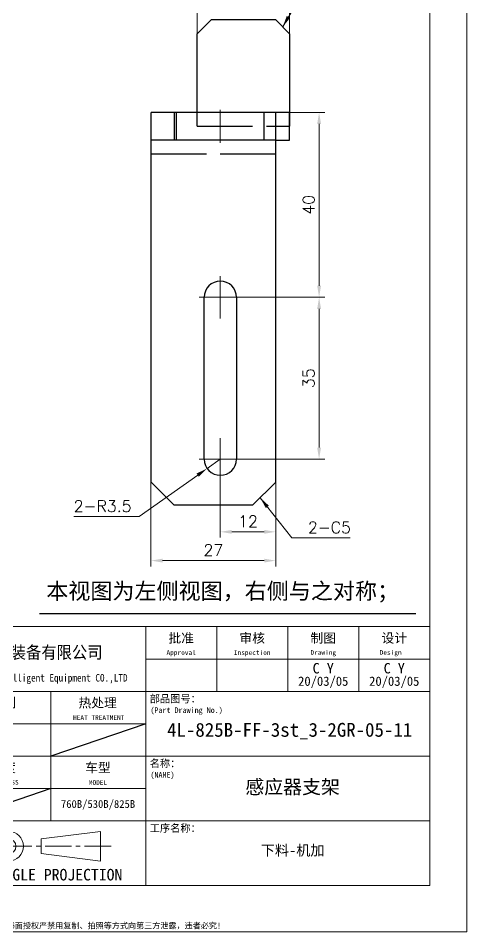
# Model space of a CAD drawing. Header units: millimetres. Extents: x -162325 to -83245, y 277409 to 326486.
# Drawn here: x -157624.8 to -157527.7, y 298313.2 to 298510.8 of the extents above; entities that cross this region are included whole.
import ezdxf
from ezdxf.enums import TextEntityAlignment as Align

# ---------------------------------------------------------------- set-up
doc = ezdxf.new("R2010")
doc.units = ezdxf.units.MM
for name, pattern in [('CENTER2', [28.575, 19.05, -3.175, 3.175, -3.175]), ('DASHDOT', [18.5, 12, -3, 0.5, -3]), ('DASHED', [15, 12, -3]), ('DASHED2', [9.525, 6.35, -3.175])]:
    doc.linetypes.add(name, pattern=pattern)
for name, color, linetype, lineweight in [('A4', 3, 'Continuous', 20), ('中心线', 2, 'CENTER2', 13), ('图框', 7, 'Continuous', 20), ('尺寸线', 3, 'Continuous', 13), ('文字', 1, 'Continuous', 13), ('细实线', 4, 'Continuous', 25), ('虚线', 2, 'DASHED2', 25)]:
    doc.layers.add(name, color=color, linetype=linetype, lineweight=lineweight)
doc.layers.add('Dim', color=3, linetype='Continuous')
doc.layers.add('MARK', color=7, linetype='Continuous')
doc.styles.add('CH-1', font='')
doc.styles.get("Standard").update_dxf_attribs({"font": 'txt', "bigfont": 'gbcbig.shx'})
doc.styles.get('CH-1').set_extended_font_data('SimSun')
doc.dimstyles.new('副本01', dxfattribs={"dimtxt": 2.5, "dimasz": 2.5, "dimexe": 1.25, "dimexo": 0, "dimgap": 1, "dimtad": 1, "dimdsep": 46, "dimtxsty": 'Standard', "dimcen": 1, "dimclrd": 3, "dimclre": 3, "dimclrt": 1, "dimadec": 1, "dimazin": 2, "dimtfac": 1, "dimtmove": 0, "dimatfit": 3, "dimfxl": 0, "dimtolj": 1, "dimlwd": -1, "dimlwe": -1, "dimarcsym": 0})
doc.dimstyles.new('副本01$0', dxfattribs={"dimtxt": 2.5, "dimasz": 2.5, "dimexe": 1.25, "dimexo": 0, "dimgap": 1, "dimtad": 1, "dimdsep": 46, "dimtxsty": 'Standard', "dimcen": 1, "dimclrd": 3, "dimclre": 3, "dimclrt": 1, "dimadec": 1, "dimazin": 2, "dimtfac": 1, "dimtmove": 0, "dimatfit": 3, "dimfxl": 0, "dimtolj": 1, "dimlwd": -1, "dimlwe": -1, "dimarcsym": 0})
doc.dimstyles.new('副本01$4', dxfattribs={"dimtxt": 2.5, "dimasz": 2.5, "dimexe": 1.25, "dimexo": 0, "dimgap": 1, "dimtad": 1, "dimtih": 1, "dimtoh": 1, "dimdsep": 46, "dimtxsty": 'Standard', "dimcen": 1, "dimclrd": 3, "dimclre": 3, "dimclrt": 1, "dimadec": 1, "dimazin": 2, "dimtfac": 1, "dimtmove": 0, "dimatfit": 3, "dimfxl": 0, "dimtolj": 1, "dimlwd": -1, "dimlwe": -1, "dimarcsym": 0})

# ---------------------------------------------------------------- blocks, each defined once
blk = doc.blocks.new('A$C34C2392C')
at = {"linetype": 'CENTER2', "ltscale": 0.3}
for p, q in [((-5.53, 4.13), (-5.53, -4.13)), ((16.64, 0), (-11.88, 0))]:
    blk.add_line(p, q, dxfattribs=at)
for p, q in [((1.54, 1.6), (14.34, 3.2)), ((14.34, 3.2), (14.34, -3.2)), ((1.54, -1.6), (1.54, 1.6)), ((14.34, -3.2), (1.54, -1.6))]:
    blk.add_line(p, q)
for radius in [3.2, 1.6]:
    blk.add_arc((-5.53, 0), radius, 0, 359.9894)
blk = doc.blocks.new('A$C67844AE1')
for p, q in [((-492, 112), (0, 112)), ((-246, 112), (-246, -112)), ((-184.5, 112), (-184.5, 56)), ((-123, 112), (-123, 56)), ((-61.5, 112), (-61.5, 56)), ((0, -112), (0, 112)), ((-246, 84), (0, 84)), ((-492, 68), (-492, -112)), ((-492, 68), (-492, -112)), ((-492, -112), (-492, 68)), ((-492, 68), (-492, -112)), ((-492, 68), (-492, -112)), ((-492, 68), (-492, -112)), ((-492, 68), (-492, -112)), ((-492, 68), (-492, -112)), ((-492, 68), (-492, -112)), ((-492, -112), (-492, 68)), ((-492, 68), (-492, -112)), ((-492, 68), (-492, -112)), ((-492, 68), (-492, -112)), ((-492, 68), (-492, -112)), ((-492, 56), (0, 56)), ((-410, 56), (-410, -112)), ((-328, 56), (-328, -56)), ((-492, 28), (-246, 28)), ((-492, 0), (0, 0)), ((-492, -28), (-246, -28)), ((-492, -56), (0, -56)), ((-492, -84), (-410, -84)), ((-492, -112), (0, -112))]:
    blk.add_line(p, q)
at = {"color": 4, "ltscale": 0.5}
for p, q in [((-468.38, 96.54), (-477.68, 84.12)), ((-467.07, 97.19), (-459.37, 97.19)), ((-451.05, 97.21), (-453.64, 97.21)), ((-452.68, 83.09), (-442.89, 96.32)), ((-447.54, 97.19), (-443.33, 97.19)), ((-482.7, 88.42), (-486.55, 83.35)), ((-478.69, 93.94), (-480.4, 91.69)), ((-473.82, 90.78), (-475.13, 88.89)), ((-469.23, 85.85), (-470.11, 87.32)), ((-467.8, 87.76), (-469.94, 87.76)), ((-467.8, 87.76), (-467.42, 87.1)), ((-486.98, 83.13), (-490.13, 83.13)), ((-477.02, 82.81), (-465.96, 82.81)), ((-469.28, 85.77), (-472.57, 85.77)), ((-463.75, 82.81), (-461.35, 82.81))]:
    blk.add_line(p, q, dxfattribs=at)
for centre, radius, start, end in [((-479.96, 96.37), 1.09, 90, 143.21463), ((-469.22, 97.24), 0.219, 322.84702, 90), ((-467.07, 95.55), 1.64, 90, 143.17909), ((-459.37, 95.55), 1.64, 323.50405, 90), ((-453.64, 96.66), 0.547, 90, 142.76053), ((-443.33, 96.64), 0.547, 323.51537, 90), ((-482.27, 88.08), 0.547, 90, 142.7804), ((-480.35, 91.65), 0.0547, 142.95764, 270), ((-478.65, 93.91), 0.0547, 90, 142.95764), ((-471.7, 94.51), 0.547, 270, 322.84702), ((-467.37, 87.13), 0.0547, 209.84044, 323.81172), ((-466.36, 94.15), 0.0547, 90, 143.28021), ((-462.24, 94.15), 0.0547, 323.81172, 90), ((-454.06, 91.84), 0.137, 354.5829, 143.44023), ((-450.47, 90.95), 0.137, 323.3038, 127.26931), ((-490.13, 83.68), 0.547, 143.21463, 270), ((-486.98, 83.68), 0.547, 270, 322.7804), ((-477.02, 83.63), 0.821, 143.17909, 270), ((-472.57, 85.82), 0.0547, 143.28021, 270), ((-469.28, 85.82), 0.0547, 270, 30.87346), ((-463.75, 83.36), 0.547, 142.76053, 270), ((-461.35, 83.63), 0.821, 270, 323.34145), ((-455.78, 83.14), 0.274, 143.38703, 270), ((-453.12, 83.41), 0.547, 270, 323.51537)]:
    blk.add_arc(centre, radius, start, end, dxfattribs=at)
at = {"color": 3, "ltscale": 0.5}
for points, knots in [([(-488.04, 87.39), (-488.26, 88.17), (-488.62, 89.51), (-488.76, 91.4), (-488.68, 92.96), (-488.48, 94.48), (-488, 95.94), (-487.33, 97.33), (-486.52, 98.55), (-485.58, 99.92), (-484.11, 101.17), (-482.08, 102.53), (-479.62, 103.66), (-476.63, 104.53), (-473.49, 104.75), (-470.85, 104.68), (-469.01, 104.49), (-468.06, 104.35), (-467.6, 104.19), (-467.36, 104.11), (-467.38, 103.84), (-467.51, 103.6), (-467.67, 103.59), (-467.75, 103.59)], [0.033361, 0.033361, 0.033361, 0.033361, 0.471833, 0.793856, 1.06763, 1.327784, 1.632518, 1.904259, 2.171672, 2.434164, 2.811787, 3.221221, 3.771763, 4.287691, 4.918993, 5.487196, 5.736969, 5.935719, 6.004988, 6.011363, 6.068145, 6.111246, 6.151841, 6.151841, 6.151841, 6.151841]), ([(-467.75, 103.59), (-468.68, 103.59), (-471.11, 103.61), (-474.79, 103.2), (-478.26, 101.79), (-481.06, 99.79), (-482.97, 97.34), (-484.02, 94.85), (-483.98, 93.42), (-483.93, 92.89)], [0, 0, 0, 0, 0.511401, 1.333961, 2.006207, 2.544799, 3.201133, 3.690752, 3.982461, 3.982461, 3.982461, 3.982461]), ([(-471.87, 106.78), (-471.88, 106.81), (-471.89, 106.89), (-471.08, 106.94), (-470.13, 106.96), (-468.28, 106.92), (-466.29, 106.88), (-463.95, 106.66), (-461.43, 105.9), (-458.86, 105.11), (-456.84, 103.98), (-455.05, 102.78), (-453.35, 101.59), (-451.64, 99.9), (-450.32, 98.09), (-449.42, 96.69), (-449.1, 95.93), (-449.03, 95.74)], [0, 0, 0, 0, 0.013513, 0.041806, 0.340693, 0.661167, 1.001786, 1.450195, 1.93793, 2.441413, 2.919246, 3.201062, 3.624217, 4.053268, 4.510623, 4.853859, 4.962074, 4.962074, 4.962074, 4.962074]), ([(-453.89, 81.8), (-454.16, 81.48), (-455.09, 80.34), (-457.47, 79.09), (-460.29, 78.15), (-463.1, 77.56), (-465.75, 77.56), (-468.2, 77.74), (-470.34, 78.3), (-472.37, 78.87), (-474.59, 79.8), (-476.8, 81.11), (-479.03, 82.63), (-480.66, 84.59), (-482.11, 86.33), (-482.76, 87.47), (-483.04, 87.97)], [0, 0, 0, 0, 0.227272, 0.804496, 1.430419, 1.862632, 2.367125, 2.88024, 3.204387, 3.579335, 4.036384, 4.516387, 4.985288, 5.507707, 5.907232, 6.223175, 6.223175, 6.223175, 6.223175]), ([(-449.38, 87.54), (-449.46, 86.95), (-449.59, 86.05), (-449.95, 84.79), (-450.37, 83.78), (-450.81, 82.63), (-451.45, 81.57), (-452.25, 80.24), (-453.23, 79.21), (-454.33, 78.01), (-455.64, 77.09), (-456.98, 76.11), (-458.35, 75.36), (-459.16, 74.85), (-459.95, 74.68), (-459.94, 74.21), (-459.66, 74.19), (-459.5, 74.17)], [0.004933, 0.004933, 0.004933, 0.004933, 0.333622, 0.498315, 0.724349, 0.934741, 1.17012, 1.401267, 1.780901, 1.94954, 2.292483, 2.648069, 2.865789, 3.139575, 3.199954, 3.253921, 3.331828, 3.331828, 3.331828, 3.331828]), ([(-459.5, 74.17), (-459.15, 74.26), (-457.82, 74.59), (-455.91, 75.45), (-453.81, 76.77), (-452.04, 78.05), (-450.46, 79.78), (-449.21, 81.63), (-448.18, 83.92), (-447.35, 86.77), (-447.31, 89.06), (-447.29, 90.37)], [0, 0, 0, 0, 0.196818, 0.752706, 1.133972, 1.558354, 1.94217, 2.414014, 2.774875, 3.316286, 4.02771, 4.02771, 4.02771, 4.02771]), ([(-486.11, 83.93), (-485.59, 83.17), (-484.11, 80.96), (-480.4, 78.04), (-475.71, 75.67), (-470.4, 74.54), (-465.25, 74.57), (-460.35, 75.58), (-456.79, 77.65), (-454.68, 79.82), (-453.68, 81.05), (-453.44, 81.92), (-453.76, 82.01), (-453.85, 81.87), (-453.89, 81.8)], [0.008574, 0.008574, 0.008574, 0.008574, 0.511088, 1.461558, 2.551285, 3.372869, 4.408758, 5.360341, 6.07413, 6.646139, 6.965728, 7.014048, 7.055407, 7.097199, 7.097199, 7.097199, 7.097199])]:
    blk.add_open_spline(points, degree=3, knots=knots, dxfattribs=at)
blk.add_spline([(-471.87, 106.78), (-471.8, 106.48), (-471.33, 106.32), (-469.95, 106.19), (-468.71, 106.01), (-466.81, 105.67), (-464.7, 105.2), (-462.88, 104.66), (-461.09, 103.98), (-459.43, 103.08), (-457.89, 102.22), (-455.32, 100.34), (-454.15, 99.25), (-453.58, 98.66), (-452.29, 97.2)], degree=3, dxfattribs=at)
at = {"color": 4, "ltscale": 0.5}
for points, knots in [([(-480.84, 97.02), (-480.93, 96.9), (-481.02, 96.78), (-481.12, 96.65), (-484.27, 92.44), (-487.42, 88.22), (-490.57, 84.01)], [-0.084236, -0.084236, -0.084236, -0.084236, 0, 0, 0, 2.885251, 2.885251, 2.885251, 2.885251]), ([(-479.96, 97.46), (-479.82, 97.46), (-479.68, 97.46), (-479.54, 97.46), (-479.54, 97.46), (-479.54, 97.46), (-479.54, 97.46), (-476.38, 97.46), (-473.23, 97.46), (-470.08, 97.46), (-470.08, 97.46), (-470.08, 97.46), (-470.08, 97.46), (-469.79, 97.46), (-469.51, 97.46), (-469.22, 97.46)], [-0.077734, -0.077734, -0.077734, -0.077734, 0, 0, 0, 0, 0, 0, 1.729211, 1.729211, 1.729211, 1.729211, 1.729211, 1.729211, 1.885805, 1.885805, 1.885805, 1.885805]), ([(-469.05, 97.11), (-469.2, 96.9), (-469.36, 96.7), (-469.52, 96.49), (-469.52, 96.49), (-469.52, 96.49), (-469.52, 96.49), (-470.05, 95.79), (-470.58, 95.09), (-471.11, 94.39), (-471.11, 94.39), (-471.11, 94.39), (-471.11, 94.39), (-471.16, 94.32), (-471.21, 94.25), (-471.26, 94.18)], [-0.1423966, -0.1423966, -0.1423966, -0.1423966, 0, 0, 0, 0, 0, 0, 0.4822707, 0.4822707, 0.4822707, 0.4822707, 0.4822707, 0.4822707, 0.529029, 0.529029, 0.529029, 0.529029]), ([(-454.08, 96.99), (-454.23, 96.79), (-454.39, 96.58), (-454.54, 96.38), (-457.68, 92.25), (-460.82, 88.12), (-463.96, 83.99), (-464.04, 83.89), (-464.11, 83.79), (-464.19, 83.69)], [-0.140102, -0.140102, -0.140102, -0.140102, 0, 0, 0, 2.844058, 2.844058, 2.844058, 2.913465, 2.913465, 2.913465, 2.913465]), ([(-451.05, 97.21), (-450.96, 97.2), (-450.76, 97.2), (-450.41, 97.03), (-450.21, 96.52), (-450.3, 95.87), (-450.55, 95.18), (-450.83, 94.49), (-451, 93.99), (-451.13, 93.7), (-451.11, 93.59), (-450.99, 93.55), (-450.82, 93.63), (-450.49, 93.98), (-449.97, 94.64), (-449.25, 95.48), (-448.57, 96.28), (-447.99, 96.81), (-447.66, 97.09), (-447.54, 97.19)], [0, 0, 0, 0, 0.047379, 0.11361, 0.198731, 0.32589, 0.467244, 0.599055, 0.733672, 0.758899, 0.77069, 0.790267, 0.820293, 0.867992, 1.054564, 1.278066, 1.476304, 1.62487, 1.711224, 1.711224, 1.711224, 1.711224]), ([(-471.7, 93.97), (-471.72, 93.97), (-471.75, 93.97), (-471.77, 93.97), (-471.77, 93.97), (-471.77, 93.97), (-471.77, 93.97), (-474.06, 93.97), (-476.36, 93.97), (-478.65, 93.97)], [-0.012966, -0.012966, -0.012966, -0.012966, 0, 0, 0, 0, 0, 0, 1.257183, 1.257183, 1.257183, 1.257183]), ([(-469.94, 87.76), (-469.98, 87.77), (-470.04, 87.77), (-470.11, 87.72), (-470.16, 87.66), (-470.17, 87.58), (-470.16, 87.49), (-470.14, 87.4), (-470.13, 87.35), (-470.11, 87.32)], [0, 0, 0, 0, 0.0189462, 0.0330559, 0.0436533, 0.0575788, 0.0766083, 0.0956988, 0.1082528, 0.1082528, 0.1082528, 0.1082528]), ([(-456, 83.3), (-455.85, 83.49), (-455.71, 83.69), (-455.56, 83.88), (-455.56, 83.88), (-455.56, 83.88), (-455.56, 83.88), (-453.83, 86.21), (-452.09, 88.54), (-450.36, 90.87)], [-0.132838, -0.132838, -0.132838, -0.132838, 0, 0, 0, 0, 0, 0, 1.591518, 1.591518, 1.591518, 1.591518])]:
    blk.add_open_spline(points, degree=3, knots=knots, dxfattribs=at)
for points in [[(-476.05, 88.63), (-478.12, 88.63), (-480.19, 88.63), (-482.27, 88.63)], [(-474.4, 91.6), (-476.39, 91.6), (-478.37, 91.6), (-480.35, 91.6)], [(-466.4, 94.18), (-468.47, 91.41), (-470.54, 88.63), (-472.61, 85.86)], [(-462.19, 94.12), (-463.9, 91.78), (-465.62, 89.44), (-467.33, 87.1)], [(-466.36, 94.2), (-464.99, 94.2), (-463.61, 94.2), (-462.24, 94.2)], [(-458.05, 94.58), (-460.57, 91.18), (-463.09, 87.78), (-465.6, 84.38)], [(-454.17, 91.93), (-456.01, 89.44), (-457.9, 86.89), (-460.7, 83.14)], [(-454.14, 89.56), (-454.07, 90.32), (-454, 91.07), (-453.92, 91.83)], [(-453.14, 89.09), (-452.28, 89.74), (-451.41, 90.4), (-450.55, 91.06)], [(-455.78, 82.86), (-454.89, 82.86), (-454, 82.86), (-453.12, 82.86)]]:
    blk.add_open_spline(points, degree=3, dxfattribs=at)
for points in [[(-476.05, 88.63), (-475.64, 88.63), (-475.39, 88.67), (-475.28, 88.75), (-475.13, 88.89)], [(-473.82, 90.78), (-473.73, 90.98), (-473.72, 91.25), (-473.81, 91.45), (-473.97, 91.55), (-474.16, 91.58), (-474.4, 91.6)], [(-454.14, 89.56), (-454.15, 89.22), (-454.12, 88.97), (-453.96, 88.83), (-453.76, 88.76), (-453.62, 88.78), (-453.43, 88.86), (-453.14, 89.09)], [(-465.6, 84.38), (-465.63, 84.34), (-465.63, 84.25), (-465.53, 84.03), (-465.37, 83.78), (-465.15, 83.42), (-465.08, 83.29), (-465.14, 83.12), (-465.4, 82.96), (-465.69, 82.87), (-465.96, 82.81)]]:
    blk.add_spline(points, degree=3, dxfattribs=at)
at = {"layer": '细实线', "color": 0, "linetype": 'Continuous'}
for p, q in [((-492, 112), (-492, 56)), ((-492, 68), (-492, -112)), ((-492, 68), (-492, -112)), ((-492, 68), (-492, -112))]:
    blk.add_line(p, q, dxfattribs=at)
at = {"lineweight": 35, "xscale": 4, "yscale": 4, "zscale": 4}
blk.add_blockref('A$C34C2392C', (-342.56, -78.03), dxfattribs=at)
at = {"style": 'CH-1'}
for s, height, p in [('批准', 8.111, (-215.25, 102.29)), ('审核', 8.111, (-153.75, 102.29)), ('制图', 8.111, (-92.25, 102.29)), ('设计', 8.111, (-30.75, 102.29)), ('Approval', 4.055, (-215.25, 89.12)), ('Inspection', 4.055, (-153.75, 89.12)), ('Drawing', 4.055, (-92.25, 89.12)), ('Design  ', 4.055, (-30.75, 89.12)), ('比例', 8.111, (-369.33, 46.29)), ('MATERIAL', 4.056, (-451.13, 33.33)), ('SCALE', 4.055, (-369.28, 33.12)), ('制作数', 8.111, (-451.33, -9.71)), ('车型', 8.111, (-287.33, -9.71)), ('PROD.QTY', 4.055, (-451.28, -22.88)), ('MODEL', 4.055, (-287.28, -22.88)), ('3RD ANGLE PROJECTION', 10, (-334.19, -102.63))]:
    blk.add_text(s, height=height, dxfattribs=at).set_placement(p, align=Align.MIDDLE)
at = {"lineweight": 35, "style": 'CH-1'}
for s, height, p in [('(NAME)', 4.868, (-478.38, 64.74)), ('部品图号：', 6.489, (-242.53, 46.37)), ('(Part Drawing No.)', 4.8676, (-241.87, 37.35)), ('名称：', 6.489, (-242.53, -9.63)), ('(NAME)', 4.868, (-241.87, -18.65)), ('工序名称：', 6.489, (-242.53, -65.63))]:
    blk.add_text(s, height=height, dxfattribs=at).set_placement(p)
at = {"style": 'CH-1'}
blk.add_text('材质', height=8.111, dxfattribs=at).set_placement((-462.11, 42.24))
at = {"lineweight": 35, "style": 'CH-1'}
for s, height, p in [('热处理', 8.111, (-287.56, 46.27)), ('HEAT TREATMENT', 4.0553, (-286.66, 33.32)), ('硬度', 8.111, (-369.56, -9.73)), ('HARDNESS', 4.055, (-368.66, -22.68)), ('HRC.', 9, (-392.33, -42.26, -1000.32)), ('页码', 8.111, (-451.56, -65.73)), ('Page number', 4.0553, (-450.66, -78.68))]:
    blk.add_text(s, height=height, dxfattribs=at).set_placement(p, align=Align.MIDDLE)
at = {"layer": 'MARK', "style": 'CH-1', "width": 0.9}
blk.add_text('广州丰桥智能装备有限公司', height=10.8, dxfattribs=at).set_placement((-442.41, 84.37))
at = {"layer": 'MARK', "insert": (-452.72, 70.99), "char_height": 6.5, "width": 556.9513, "attachment_point": 1, "style": 'CH-1'}
blk.add_mtext('{\\W0.9;Guangzhou Fengqiao Intelligent Equipment CO.,LTD}', dxfattribs=at)
blk = doc.blocks.new('1比1 竖框')
at = {"layer": '图框'}
for p, q in [((210, 297), (210, 0)), ((202, 289), (202, 10)), ((30.07, 10), (202, 10)), ((210, 0), (0, 0))]:
    blk.add_line(p, q, dxfattribs=at)
at = {"layer": '图框', "xscale": 0.25, "yscale": 0.25, "zscale": 0.25}
blk.add_blockref('A$C67844AE1', (202, 38), dxfattribs=at)
at = {"layer": '图框', "insert": (113.5, 0.5), "char_height": 1.25, "width": 177, "attachment_point": 8}
blk.add_mtext('{\\fSimSun|b1|i0|c134|p2;此设计产权为广州丰桥智能装备有限公司所有，未经书面授权严禁用复制、拍照等方式向第三方泄露，违者必究!}', dxfattribs=at)
blk = doc.blocks.new('车型')
at = {"layer": '文字', "color": 1, "linetype": 'Continuous', "style": 'CH-1'}
blk.add_text('760B/530B/825B', height=1.6875, dxfattribs=at).set_placement((-10.31, 3.5, -250.08), align=Align.MIDDLE)
blk = doc.blocks.new('工序名称')
at = {"layer": '文字', "color": 1, "linetype": 'Continuous', "style": 'CH-1'}
blk.add_text('下料-机加', height=2.25, dxfattribs=at).set_placement((-29.69, -6.35, -250.08), align=Align.MIDDLE)
blk = doc.blocks.new('设计人员')
at = {"layer": '文字', "color": 1, "linetype": 'Continuous', "style": 'CH-1'}
blk.add_text('C Y', height=2.25, dxfattribs=at).set_placement((-7.69, -1.99), align=Align.MIDDLE)
blk = doc.blocks.new('出图人员')
at = {"layer": '文字', "color": 1, "linetype": 'Continuous', "style": 'CH-1'}
blk.add_text('C Y', height=2.25, dxfattribs=at).set_placement((-7.69, -1.99), align=Align.MIDDLE)
blk = doc.blocks.new('出图日期')
at = {"layer": '文字', "color": 1, "linetype": 'Continuous', "style": 'CH-1'}
blk.add_text('20/03/05', height=2, dxfattribs=at).set_placement((-7.69, 2.04), align=Align.MIDDLE)
blk = doc.blocks.new('设计日期')
at = {"layer": '文字', "color": 1, "linetype": 'Continuous', "style": 'CH-1'}
blk.add_text('20/03/05', height=2, dxfattribs=at).set_placement((-7.69, 2.04), align=Align.MIDDLE)
blk = doc.blocks.new('*D203')
at = {"layer": 'Defpoints', "color": 0, "transparency": 16777216}
for p in [(-157596.08, 298410.47), (-157569.08, 298410.47), (-157569.08, 298393.51)]:
    blk.add_point(p, dxfattribs=at)
at = {"layer": '尺寸线', "color": 3, "transparency": 16777216}
for p, q in [((-157596.08, 298410.47), (-157596.08, 298392.26)), ((-157569.08, 298410.47), (-157569.08, 298392.26)), ((-157593.58, 298393.51), (-157571.58, 298393.51))]:
    blk.add_line(p, q, dxfattribs=at)
for points in [[(-157593.58, 298393.93), (-157593.58, 298393.09), (-157596.08, 298393.51)], [(-157571.58, 298393.93), (-157571.58, 298393.09), (-157569.08, 298393.51)]]:
    blk.add_solid(points, dxfattribs=at)
at = {"layer": '尺寸线', "color": 1, "transparency": 16777216, "insert": (-157582.58, 298395.76), "char_height": 2.5, "attachment_point": 5}
blk.add_mtext('\\A1;27', dxfattribs=at)
blk = doc.blocks.new('*D204')
at = {"layer": 'Defpoints', "color": 0, "transparency": 16777216}
for p in [(-157581.08, 298415.47), (-157569.08, 298410.47), (-157569.08, 298399.74)]:
    blk.add_point(p, dxfattribs=at)
at = {"layer": '尺寸线', "color": 3, "transparency": 16777216}
for p, q in [((-157581.08, 298415.47), (-157581.08, 298398.49)), ((-157569.08, 298410.47), (-157569.08, 298398.49)), ((-157578.58, 298399.74), (-157571.58, 298399.74))]:
    blk.add_line(p, q, dxfattribs=at)
for points in [[(-157578.58, 298400.15), (-157578.58, 298399.32), (-157581.08, 298399.74)], [(-157571.58, 298400.15), (-157571.58, 298399.32), (-157569.08, 298399.74)]]:
    blk.add_solid(points, dxfattribs=at)
at = {"layer": '尺寸线', "color": 1, "transparency": 16777216, "insert": (-157575.08, 298401.99), "char_height": 2.5, "attachment_point": 5}
blk.add_mtext('\\A1;12', dxfattribs=at)
blk = doc.blocks.new('*D205')
at = {"layer": 'Defpoints', "color": 0, "transparency": 16777216}
for p in [(-157581.08, 298415.47), (-157583.93, 298413.45)]:
    blk.add_point(p, dxfattribs=at)
at = {"layer": '尺寸线', "color": 3, "transparency": 16777216}
for p, q in [((-157581.08, 298415.47), (-157583.93, 298413.45)), ((-157598.62, 298403.04), (-157585.97, 298412)), ((-157612.8, 298403.04), (-157598.62, 298403.04))]:
    blk.add_line(p, q, dxfattribs=at)
blk.add_solid([(-157586.21, 298412.34), (-157585.73, 298411.66), (-157583.93, 298413.45)], dxfattribs=at)
at = {"layer": '尺寸线', "color": 1, "transparency": 16777216, "insert": (-157606.55, 298405.29), "char_height": 2.5, "attachment_point": 5}
blk.add_mtext('\\A1;\\A1;2-R3.5', dxfattribs=at)
blk = doc.blocks.new('*D206')
at = {"layer": 'Defpoints', "color": 0, "transparency": 16777216}
for p in [(-157581.08, 298450.47), (-157559.69, 298450.47), (-157581.08, 298415.47)]:
    blk.add_point(p, dxfattribs=at)
at = {"layer": '尺寸线', "color": 3, "transparency": 16777216}
for p, q in [((-157581.08, 298450.47), (-157558.44, 298450.47)), ((-157559.69, 298417.97), (-157559.69, 298447.97)), ((-157581.08, 298415.47), (-157558.44, 298415.47))]:
    blk.add_line(p, q, dxfattribs=at)
for points in [[(-157560.11, 298447.97), (-157559.27, 298447.97), (-157559.69, 298450.47)], [(-157560.11, 298417.97), (-157559.27, 298417.97), (-157559.69, 298415.47)]]:
    blk.add_solid(points, dxfattribs=at)
at = {"layer": '尺寸线', "color": 1, "transparency": 16777216, "insert": (-157561.94, 298432.97), "char_height": 2.5, "attachment_point": 5, "rotation": 90}
blk.add_mtext('\\A1;35', dxfattribs=at)
blk = doc.blocks.new('*D207')
at = {"layer": 'Defpoints', "color": 0, "transparency": 16777216}
for p in [(-157566.08, 298490.47), (-157559.69, 298490.47), (-157581.08, 298450.47)]:
    blk.add_point(p, dxfattribs=at)
at = {"layer": '尺寸线', "color": 3, "transparency": 16777216}
for p, q in [((-157566.08, 298490.47), (-157558.44, 298490.47)), ((-157559.69, 298452.97), (-157559.69, 298487.97)), ((-157581.08, 298450.47), (-157558.44, 298450.47))]:
    blk.add_line(p, q, dxfattribs=at)
for points in [[(-157560.11, 298487.97), (-157559.27, 298487.97), (-157559.69, 298490.47)], [(-157560.11, 298452.97), (-157559.27, 298452.97), (-157559.69, 298450.47)]]:
    blk.add_solid(points, dxfattribs=at)
at = {"layer": '尺寸线', "color": 1, "transparency": 16777216, "insert": (-157561.94, 298470.47), "char_height": 2.5, "attachment_point": 5, "rotation": 90}
blk.add_mtext('\\A1;40', dxfattribs=at)
blk = doc.blocks.new('*D208')
at = {"layer": 'Defpoints', "color": 0, "transparency": 16777216}
for p in [(-157566.08, 298524.12), (-157586.08, 298507.47), (-157566.08, 298507.47)]:
    blk.add_point(p, dxfattribs=at)
at = {"layer": '尺寸线', "color": 3, "transparency": 16777216}
for p, q in [((-157586.08, 298507.47), (-157586.08, 298525.37)), ((-157583.58, 298524.12), (-157568.58, 298524.12)), ((-157566.08, 298507.47), (-157566.08, 298525.37))]:
    blk.add_line(p, q, dxfattribs=at)
for points in [[(-157583.58, 298524.54), (-157583.58, 298523.7), (-157586.08, 298524.12)], [(-157568.58, 298524.54), (-157568.58, 298523.7), (-157566.08, 298524.12)]]:
    blk.add_solid(points, dxfattribs=at)
at = {"layer": '尺寸线', "color": 1, "transparency": 16777216, "insert": (-157576.08, 298526.37), "char_height": 2.5, "attachment_point": 5}
blk.add_mtext('\\A1;20', dxfattribs=at)

msp = doc.modelspace()

# ---------------------------------------------------------------- linework, layer by layer
at = {"color": 7}
for p, q in [((-157586.076, 298507.47), (-157583.076, 298510.47)), ((-157569.076, 298510.47), (-157583.076, 298510.47)), ((-157566.076, 298507.47), (-157569.076, 298510.47)), ((-157586.076, 298490.47), (-157586.076, 298507.47)), ((-157566.076, 298507.47), (-157566.076, 298490.47)), ((-157569.076, 298490.47), (-157596.076, 298490.47)), ((-157596.076, 298484.47), (-157596.076, 298490.47)), ((-157569.076, 298484.47), (-157569.076, 298490.47)), ((-157566.076, 298490.47), (-157569.076, 298490.47)), ((-157566.076, 298484.47), (-157566.076, 298490.47)), ((-157569.076, 298484.47), (-157596.076, 298484.47)), ((-157596.076, 298410.47), (-157596.076, 298484.47)), ((-157569.076, 298484.47), (-157566.076, 298484.47)), ((-157569.076, 298410.47), (-157569.076, 298484.47)), ((-157584.576, 298415.47), (-157584.576, 298450.47)), ((-157577.576, 298450.47), (-157577.576, 298415.47)), ((-157591.076, 298405.47), (-157596.076, 298410.47)), ((-157574.076, 298405.47), (-157569.076, 298410.47)), ((-157574.076, 298405.47), (-157591.076, 298405.47))]:
    msp.add_line(p, q, dxfattribs=at)
for centre, start, end in [((-157581.076, 298450.47), 0, 180), ((-157581.076, 298415.47), 180, 0)]:
    msp.add_arc(centre, 3.5, start, end, dxfattribs=at)
at = {"layer": 'A4'}
msp.add_lwpolyline([(-157737.731, 298610.219), (-157527.731, 298610.219), (-157527.731, 298313.219), (-157737.731, 298313.219)], close=True, dxfattribs=at)
at = {"layer": 'Dim', "color": 6}
msp.add_line((-157620.187, 298382.049), (-157538.759, 298382.049), dxfattribs=at)
at = {"layer": '中心线', "linetype": 'DASHDOT'}
for p, q in [((-157581.076, 298483.87), (-157581.076, 298491.07)), ((-157581.076, 298455.02), (-157581.076, 298445.92)), ((-157576.526, 298450.47), (-157585.626, 298450.47)), ((-157581.076, 298420.02), (-157581.076, 298410.92)), ((-157576.526, 298415.47), (-157585.626, 298415.47))]:
    msp.add_line(p, q, dxfattribs=at)
at = {"layer": '细实线'}
for p, q in [((-157597.231, 298358.219), (-157617.731, 298351.219)), ((-157617.731, 298344.219), (-157638.231, 298337.219))]:
    msp.add_line(p, q, dxfattribs=at)
at = {"layer": '虚线', "linetype": 'DASHED'}
for p, q in [((-157591.076, 298490.47), (-157591.076, 298484.47)), ((-157590.576, 298484.47), (-157590.576, 298490.47)), ((-157586.076, 298487.47), (-157586.076, 298490.47)), ((-157571.576, 298484.47), (-157571.576, 298490.47)), ((-157566.076, 298490.47), (-157566.076, 298487.47)), ((-157586.076, 298487.47), (-157566.076, 298487.47)), ((-157569.076, 298484.47), (-157596.076, 298484.47)), ((-157569.076, 298481.47), (-157596.076, 298481.47))]:
    msp.add_line(p, q, dxfattribs=at)

# ---------------------------------------------------------------- block references
at = {"layer": '图框'}
msp.add_blockref('1比1 竖框', (-157737.731, 298313.219), dxfattribs=at)
at = {"layer": '细实线'}
for name, p in [('出图人员', (-157551.106, 298372.219)), ('设计人员', (-157535.731, 298372.219)), ('出图日期', (-157551.106, 298365.219)), ('设计日期', (-157535.731, 298365.219)), ('车型', (-157597.231, 298337.219)), ('工序名称', (-157535.731, 298337.219))]:
    msp.add_blockref(name, p, dxfattribs=at)

# ---------------------------------------------------------------- texts
at = {"layer": '尺寸线', "color": 1, "insert": (-157562.113, 298399.435), "char_height": 2.5, "attachment_point": 7}
msp.add_mtext('2-C5', dxfattribs=at)
at = {"layer": '文字', "color": 1, "linetype": 'Continuous', "style": 'CH-1'}
for s, p in [('4L-825B-FF-3st_3-2GR-05-11', (-157566.061, 298356.637, -250.081)), ('感应器支架', (-157565.423, 298344.607, -250.081))]:
    msp.add_text(s, height=3, dxfattribs=at).set_placement(p, align=Align.MIDDLE)
at = {"layer": '文字', "insert": (-157618.755, 298388.686), "char_height": 3.5, "width": 83.0241, "attachment_point": 1, "style": 'CH-1'}
msp.add_mtext('本视图为左侧视图，右侧与之对称；', dxfattribs=at)

# ---------------------------------------------------------------- dimensions: what is measured, and where the dimension line sits
at = {"layer": '尺寸线'}
for base, p1, p2, picture, middle in [((-157566.076, 298524.119), (-157586.076, 298507.47), (-157566.076, 298507.47), '*D208', (-157576.076, 298526.369)), ((-157569.076, 298399.735), (-157581.076, 298415.47), (-157569.076, 298410.47), '*D204', (-157575.076, 298401.985)), ((-157569.076, 298393.51), (-157596.076, 298410.47), (-157569.076, 298410.47), '*D203', (-157582.576, 298395.76))]:
    dim = msp.add_linear_dim(base=base, p1=p1, p2=p2, dimstyle='副本01$0', dxfattribs=at)
    dim.commit()
    dim.dimension.update_dxf_attribs({"geometry": picture, "text_midpoint": middle})
for base, p1, p2, picture, middle in [((-157559.691, 298490.47), (-157581.076, 298450.47), (-157566.076, 298490.47), '*D207', (-157561.941, 298470.47)), ((-157559.691, 298450.47), (-157581.076, 298415.47), (-157581.076, 298450.47), '*D206', (-157561.941, 298432.97))]:
    dim = msp.add_linear_dim(base=base, p1=p1, p2=p2, angle=90, dimstyle='副本01$0', dxfattribs=at)
    dim.commit()
    dim.dimension.update_dxf_attribs({"geometry": picture, "text_midpoint": middle})
dim = msp.add_radius_dim(center=(-157581.076, 298415.47), mpoint=(-157583.931, 298413.447), text='\\A1;2-<>', dimstyle='副本01$4', override={"dimtxsty": 'Standard'}, dxfattribs=at)
dim.commit()
dim.dimension.update_dxf_attribs({"geometry": '*D205', "text_midpoint": (-157606.553, 298403.036), "dimtype": 164})

# ---------------------------------------------------------------- leaders
at = {"layer": '尺寸线', "annotation_type": 0, "has_hookline": 1, "hookline_direction": 0, "text_width": 9.167}
for points in [[(-157567.576, 298508.97), (-157562.146, 298518.39), (-157559.646, 298518.39)], [(-157572.44, 298407.106), (-157565.613, 298398.435), (-157563.113, 298398.435)]]:
    msp.add_leader(points, dimstyle='副本01', override={"dimgap": 1, "dimtad": 1}, dxfattribs=at)

doc.saveas('drawing.dxf')
